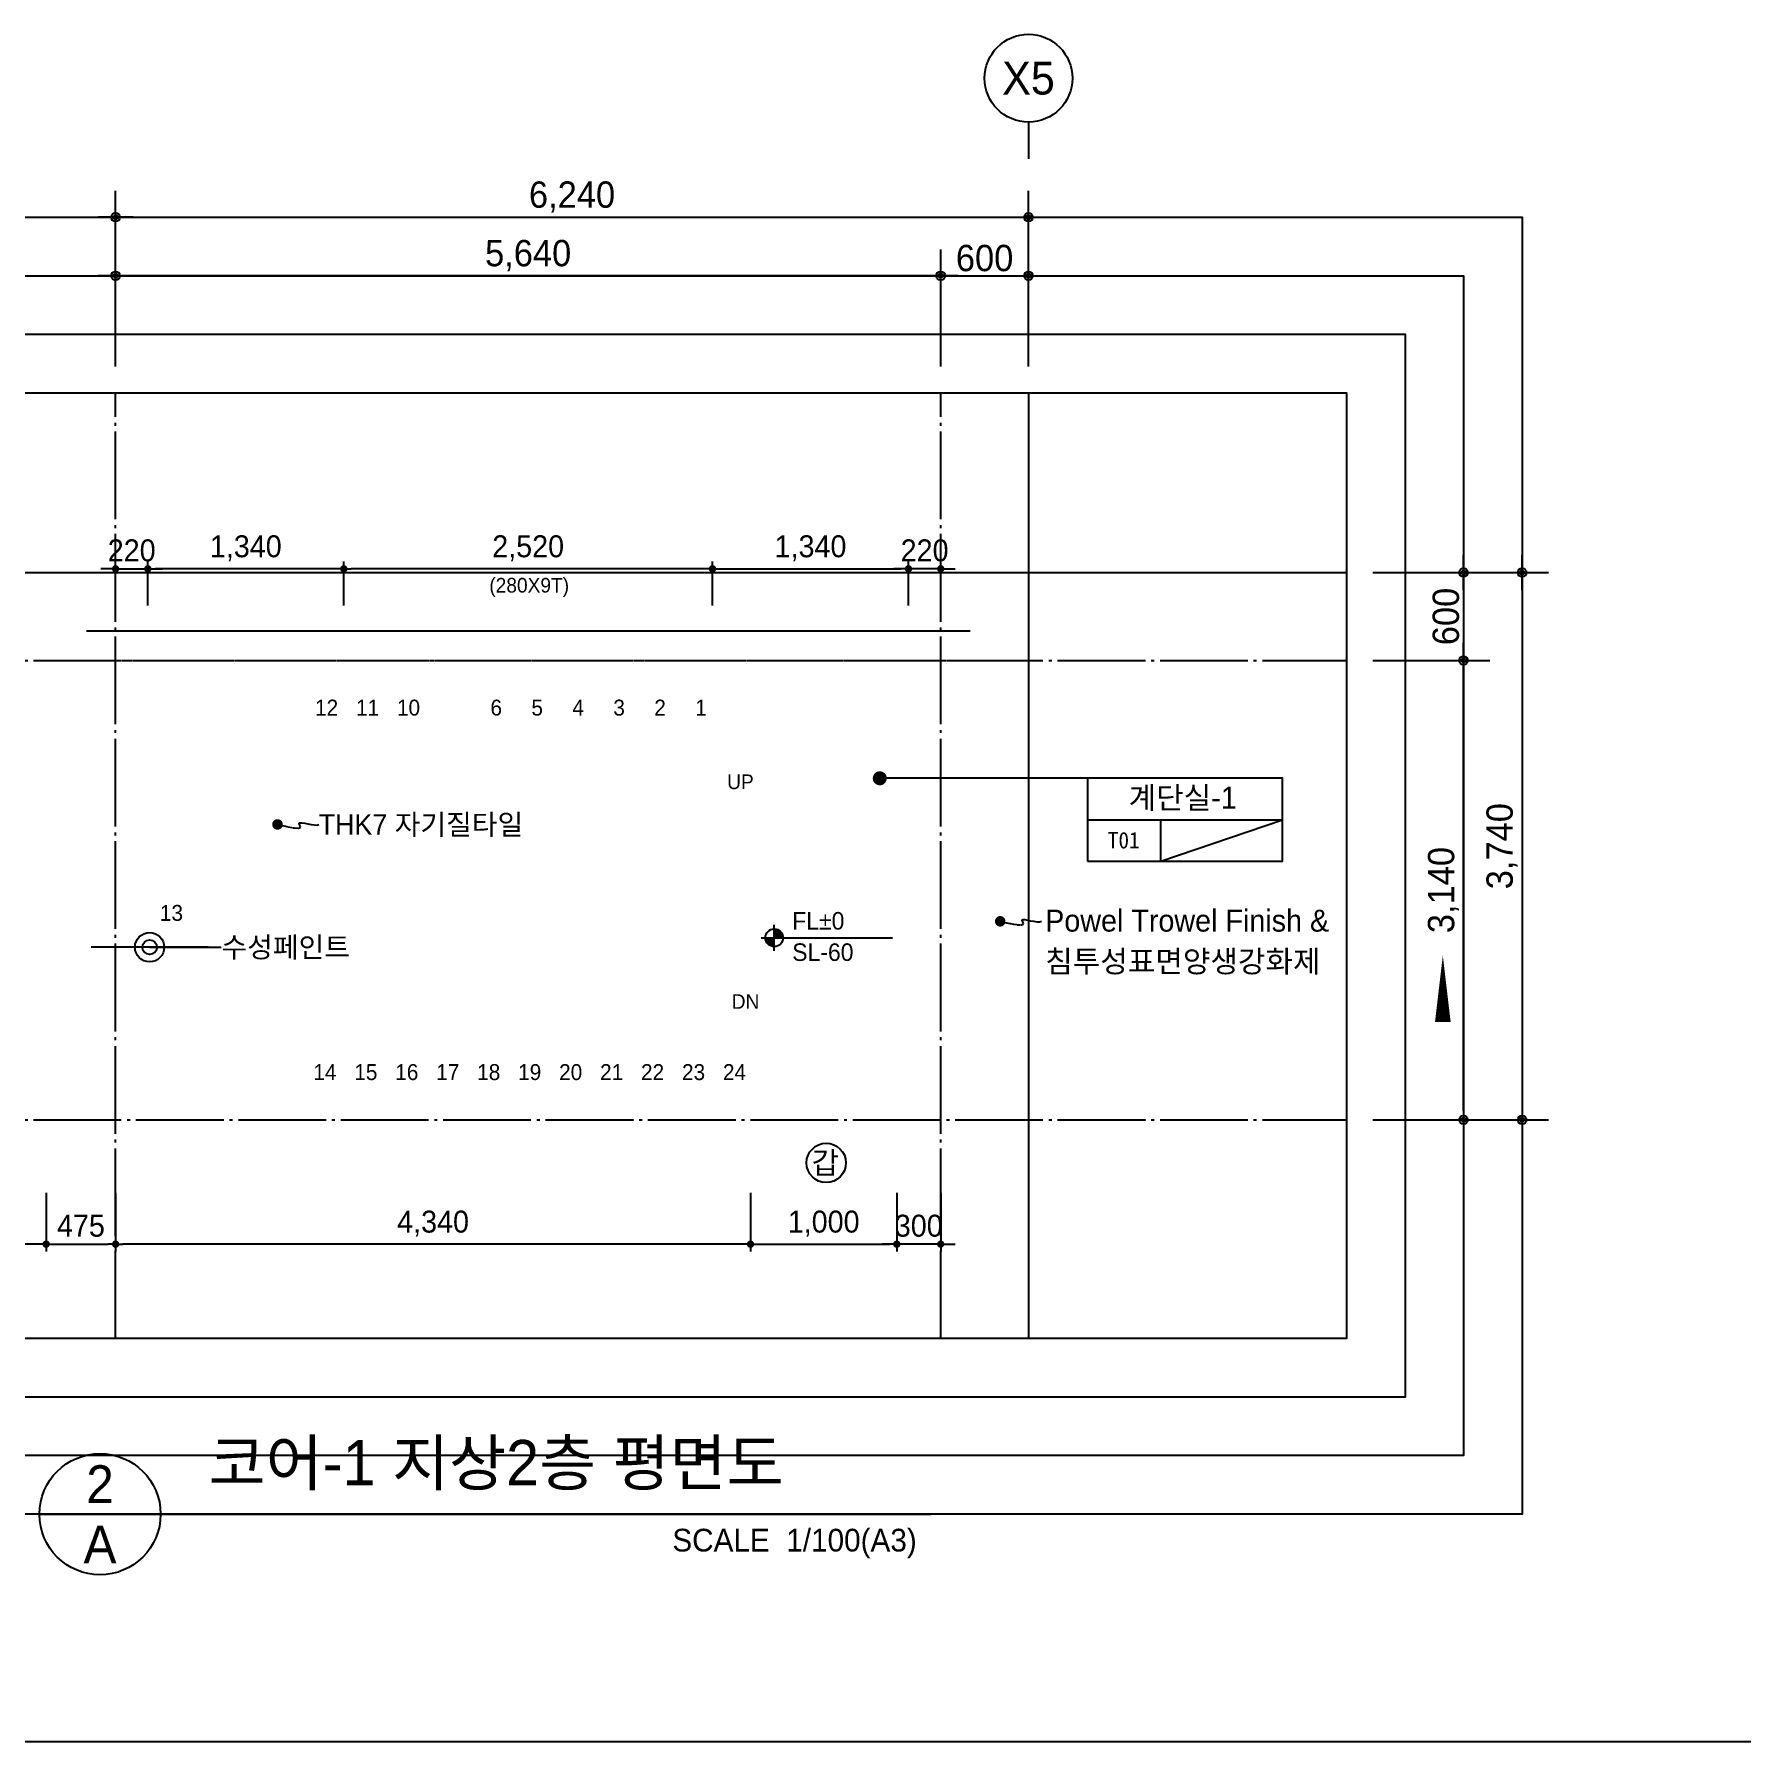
# Model space of a CAD drawing. Header units: millimetres. Extents: x 252711992 to 505989238, y 504776675 to 1009617600.
# Drawn here: x 252778459 to 252790192, y 504818337 to 504830007 of the extents above; entities that cross this region are included whole.
import ezdxf
from ezdxf.enums import TextEntityAlignment as Align
from ezdxf.xclip import XClip

# ---------------------------------------------------------------- set-up
doc = ezdxf.new("R2010")
doc.units = ezdxf.units.MM
doc.header["$XCLIPFRAME"] = 0
doc.linetypes.add('CEN', pattern=[35, 30, -2, 1, -2])
for name, color, linetype in [('$ZCDB_AUDIT_GENERATED_600D18', 7, 'Continuous'), ('0KD DIM', 7, 'Continuous'), ('4A.TEC CEN', 1, 'CEN'), ('4A.TEC CEN 보조1', 14, 'CEN'), ('4A.TEC TEXT', 7, 'Continuous'), ('4A.TEC TEXT 1', 3, 'Continuous'), ('4A.TEC TEXT 2', 3, 'Continuous'), ('4A.TEC 벽체 1', 2, 'Continuous'), ('4A.TEC 심볼', 7, 'Continuous'), ('CEN', 1, 'CEN'), ('LEV', 7, 'Continuous'), ('ROM', 7, 'Continuous'), ('SYM', 1, 'Continuous'), ('TEXT', 7, 'Continuous'), ('㈜SE&C TEXT', 7, 'Continuous')]:
    doc.layers.add(name, color=color, linetype=linetype)
doc.layers.add('DEFPOINT', color=135, linetype='Continuous', plot=False)
doc.styles.add('1', font='')
doc.styles.add('GHS', font='malgun.ttf')
doc.styles.add('나눔고딕', font='')
doc.styles.add('돋움', font='')
doc.styles.add('돋음체', font='')
doc.styles.add('울릉도L', font='')
doc.styles.get('1').set_extended_font_data('DotumChe')
doc.styles.get('나눔고딕').set_extended_font_data('Dotum')
doc.styles.get('돋움').set_extended_font_data('Dotum')
doc.styles.get('돋음체').set_extended_font_data('Dotum')
doc.styles.get('울릉도L').set_extended_font_data('Dotum')
doc.dimstyles.new('DIM_600(외부치수)', dxfattribs={"dimscale": 400, "dimtxt": 3.3, "dimasz": 1, "dimexe": 2, "dimexo": 2, "dimgap": 1, "dimtad": 1, "dimdec": 0, "dimdsep": 46, "dimlunit": 6, "dimtxsty": '나눔고딕', "dimblk1": 'DIMDOT', "dimblk2": 'DIMDOT', "dimsah": 1, "dimcen": 2.5, "dimdle": 1.5, "dimclrd": 8, "dimclre": 8, "dimclrt": 3, "dimadec": 0, "dimazin": 0, "dimtfac": 1, "dimtdec": 0, "dimtix": 1, "dimtmove": 2, "dimatfit": 3, "dimldrblk": 'DIMDOT', "dimfxl": 1, "dimtvp": 1, "dimtolj": 1, "dimtzin": 0, "dimarcsym": 0})
doc.dimstyles.new('DIM_80(외부치수)', dxfattribs={"dimscale": 40, "dimtxt": 3.3, "dimasz": 1, "dimexe": 2, "dimexo": 2, "dimgap": 1, "dimtad": 1, "dimdec": 0, "dimdsep": 46, "dimlunit": 6, "dimtxsty": '돋움', "dimblk1": 'DIMDOT', "dimblk2": 'DIMDOT', "dimsah": 1, "dimcen": 2.5, "dimdle": 1.5, "dimclrd": 1, "dimclre": 7, "dimclrt": 2, "dimadec": 0, "dimazin": 0, "dimtfac": 1, "dimtdec": 0, "dimtix": 1, "dimtmove": 2, "dimatfit": 3, "dimldrblk": 'DIMDOT', "dimfxl": 1, "dimtvp": 1, "dimtolj": 1, "dimtzin": 0, "dimarcsym": 0})
doc.dimstyles.new('KD DIM 1', dxfattribs={"dimscale": 50, "dimtxt": 3, "dimasz": 1, "dimexe": 1, "dimexo": 1, "dimgap": 1, "dimtad": 1, "dimdec": 0, "dimzin": 0, "dimdsep": 46, "dimlunit": 6, "dimtxsty": '돋음체', "dimblk": 'DOT', "dimcen": 3, "dimdle": 1, "dimclrd": 256, "dimclre": 256, "dimclrt": 3, "dimazin": 0, "dimtfac": 1, "dimtdec": 0, "dimtix": 1, "dimtmove": 2, "dimatfit": 3, "dimldrblk": 'OBLIQUE', "dimfxl": 1, "dimtvp": 0.8333, "dimtolj": 1, "dimtzin": 0, "dimarcsym": 0})

# ---------------------------------------------------------------- blocks, each defined once
blk = doc.blocks.new('DIMDOT')
at = {"color": 0}
blk.add_line((-2, 0), (2, 0), dxfattribs=at)
for radius in [0.5, 0.25]:
    blk.add_circle((0, 0), radius, dxfattribs=at)
blk = doc.blocks.new('*D119')
at = {"layer": '$ZCDB_AUDIT_GENERATED_600D18', "color": 8, "lineweight": -2, "transparency": 16777216}
for p, q in [((252779015, 504827737), (252779015, 504828937)), ((252785255, 504827737), (252785255, 504828937)), ((252779075, 504828757), (252785195, 504828757))]:
    blk.add_line(p, q, dxfattribs=at)
at = {"layer": 'Defpoints', "color": 0, "transparency": 16777216}
for p in [(252785255, 504828757), (252779015, 504827557), (252785255, 504827557, 0)]:
    blk.add_point(p, dxfattribs=at)
at = {"layer": '$ZCDB_AUDIT_GENERATED_600D18', "color": 8, "lineweight": -2, "transparency": 16777216, "xscale": 60, "yscale": 60, "zscale": 60, "rotation": 180}
blk.add_blockref('DIMDOT', (252779015, 504828757), dxfattribs=at)
at = {"layer": '$ZCDB_AUDIT_GENERATED_600D18', "color": 8, "lineweight": -2, "transparency": 16777216, "xscale": 60, "yscale": 60, "zscale": 60}
blk.add_blockref('DIMDOT', (252785255, 504828757), dxfattribs=at)
at = {"layer": '$ZCDB_AUDIT_GENERATED_600D18', "color": 3, "transparency": 16777216, "insert": (252782135, 504828895), "char_height": 180, "attachment_point": 5, "style": '나눔고딕'}
blk.add_mtext('\\A1;6,240', dxfattribs=at)
blk = doc.blocks.new('*D120')
at = {"layer": '$ZCDB_AUDIT_GENERATED_600D18', "color": 8, "lineweight": -2, "transparency": 16777216}
for p, q in [((252784655, 504827737, 0), (252784655, 504828537, 0)), ((252785255, 504827737, 0), (252785255, 504828537, 0)), ((252784715, 504828357, 0), (252785195, 504828357, 0))]:
    blk.add_line(p, q, dxfattribs=at)
at = {"layer": 'Defpoints', "color": 0, "transparency": 16777216}
for p in [(252785255, 504828357, 0), (252784655, 504827557, 3428), (252785255, 504827557, 4431)]:
    blk.add_point(p, dxfattribs=at)
at = {"layer": '$ZCDB_AUDIT_GENERATED_600D18', "color": 8, "lineweight": -2, "transparency": 16777216, "xscale": 60, "yscale": 60, "zscale": 60, "rotation": 180}
blk.add_blockref('DIMDOT', (252784655, 504828357, 0), dxfattribs=at)
at = {"layer": '$ZCDB_AUDIT_GENERATED_600D18', "color": 8, "lineweight": -2, "transparency": 16777216, "xscale": 60, "yscale": 60, "zscale": 60}
blk.add_blockref('DIMDOT', (252785255, 504828357, 0), dxfattribs=at)
at = {"layer": '$ZCDB_AUDIT_GENERATED_600D18', "color": 3, "transparency": 16777216, "insert": (252784955, 504828477, 0), "char_height": 180, "attachment_point": 5, "style": '나눔고딕'}
blk.add_mtext('\\A1;600', dxfattribs=at)
blk = doc.blocks.new('ccs122')
at = {"layer": '4A.TEC 심볼'}
blk.add_line((0, 8), (0, 3), dxfattribs=at)
blk.add_circle((0, 14), 6, dxfattribs=at)
at = {"layer": '4A.TEC TEXT 2', "color": 3, "style": 'GHS'}
blk.add_attdef('NO', text='', height=4.5, dxfattribs=at).set_placement((-0.01, 14.02), align=Align.MIDDLE_CENTER)
blk = doc.blocks.new('*D121')
at = {"layer": '$ZCDB_AUDIT_GENERATED_600D18', "color": 8, "lineweight": -2, "transparency": 16777216}
for p, q in [((252779015, 504827737, 0), (252779015, 504828537, 0)), ((252784655, 504827737, 0), (252784655, 504828537, 0)), ((252784595, 504828357, 0), (252779075, 504828357, 0))]:
    blk.add_line(p, q, dxfattribs=at)
at = {"layer": 'Defpoints', "color": 0, "transparency": 16777216}
for p in [(252779015, 504828357, 0), (252779015, 504827557), (252784655, 504827557, -47000)]:
    blk.add_point(p, dxfattribs=at)
at = {"layer": '$ZCDB_AUDIT_GENERATED_600D18', "color": 8, "lineweight": -2, "transparency": 16777216, "xscale": 60, "yscale": 60, "zscale": 60, "rotation": 180}
blk.add_blockref('DIMDOT', (252779015, 504828357, 0), dxfattribs=at)
at = {"layer": '$ZCDB_AUDIT_GENERATED_600D18', "color": 8, "lineweight": -2, "transparency": 16777216, "xscale": 60, "yscale": 60, "zscale": 60}
blk.add_blockref('DIMDOT', (252784655, 504828357, 0), dxfattribs=at)
at = {"layer": '$ZCDB_AUDIT_GENERATED_600D18', "color": 3, "transparency": 16777216, "insert": (252781835, 504828495, 0), "char_height": 180, "attachment_point": 5, "style": '나눔고딕'}
blk.add_mtext('\\A1;5,640', dxfattribs=at)
blk = doc.blocks.new('dwgFD3B')
at = {"layer": '4A.TEC CEN', "color": 250, "ltscale": 500}
blk.add_line((49194.51, -103936.83, -3333.33), (358000, -103936.83, -3333.33), dxfattribs=at)
at = {"layer": '4A.TEC CEN', "color": 250, "ltscale": 500, "elevation": -3333.33}
blk.add_lwpolyline([(208807.63, -39163.16), (208807.63, -267000)], dxfattribs=at)
blk = doc.blocks.new('A$C6C9969DE')
at = {"layer": 'ROM', "color": 0, "linetype": 'Continuous'}
for p, q in [((0, 510), (2400, 510)), ((900, 0), (900, 510))]:
    blk.add_line(p, q, dxfattribs=at)
blk.add_lwpolyline([(0, 0), (2400, 0), (2400, 1020), (0, 1020)], close=True, dxfattribs=at)
blk = doc.blocks.new('A$C3A5201BD')
at = {"layer": 'LEV'}
h = blk.add_hatch(color=256, dxfattribs=at)
h.paths.add_polyline_path([(200, 200), (335, 200, 0.414214), (200, 335)])
h.paths.add_polyline_path([(200, 65), (200, 200), (65, 200, 0.414214)])
at = {"layer": 'LEV', "color": 7}
for p, q in [((200, 0), (200, 400)), ((0, 200), (2007, 200)), ((0, 200), (400, 200))]:
    blk.add_line(p, q, dxfattribs=at)
blk.add_circle((200, 200), 135, dxfattribs=at)
blk = doc.blocks.new('sa987w')
at = {"layer": 'CEN'}
blk.add_lwpolyline([(-193684, 4338697), (-193578, 4338673), (-193508, 4338662), (-193468, 4338661), (-193450, 4338667), (-193447, 4338679), (-193453, 4338692), (-193460, 4338704), (-193462, 4338713), (-193452, 4338716), (-193432, 4338714), (-193405, 4338709), (-193373, 4338703), (-193340, 4338697), (-193309, 4338693), (-193281, 4338692), (-193261, 4338697)], dxfattribs=at)
at = {"layer": '㈜SE&C TEXT', "color": 1, "const_width": 53.8}
blk.add_lwpolyline([(-193711, 4338697, -1), (-193657, 4338697, -1)], format="xyb", close=True, dxfattribs=at)
at = {"layer": '4A.TEC TEXT', "style": '돋움'}
for s, p in [('Powel Trowel Finish &', (-193223, 4338704)), ('침투성표면양생강화제', (-193223, 4338287))]:
    blk.add_text(s, height=225, dxfattribs=at).set_placement(p, align=Align.MIDDLE_LEFT)
blk = doc.blocks.new('A$C12ed4f0f')
at = {"layer": 'CEN'}
blk.add_lwpolyline([(36, 118), (107, 101), (153, 94), (180, 93), (192, 98), (193, 105), (189, 114), (185, 122), (184, 128), (191, 130), (204, 129), (222, 126), (243, 122), (265, 118), (286, 115), (304, 114), (318, 118)], dxfattribs=at)
at = {"layer": '㈜SE&C TEXT', "color": 1, "const_width": 35.9}
blk.add_lwpolyline([(18, 118, -1), (54, 118, -1)], format="xyb", close=True, dxfattribs=at)
at = {"layer": '4A.TEC TEXT', "style": '돋움'}
blk.add_text('THK7 자기질타일', height=140, dxfattribs=at).set_placement((318, 118), align=Align.MIDDLE_LEFT)
blk = doc.blocks.new('_Dot')
at = {"color": 0, "linetype": 'ByBlock', "lineweight": -2}
blk.add_line((-0.5, 0), (-1, 0), dxfattribs=at)
at = {"color": 0, "linetype": 'ByBlock', "const_width": 0.5}
blk.add_lwpolyline([(-0.25, 0, 1), (0.25, 0, 1)], format="xyb", close=True, dxfattribs=at)
blk = doc.blocks.new('*D580')
at = {"layer": '0KD DIM', "lineweight": -2, "transparency": 16777216}
for p, q in [((252779015, 504822088), (252779015, 504821688)), ((252783355, 504822088), (252783355, 504821688)), ((252783305, 504821738), (252779065, 504821738))]:
    blk.add_line(p, q, dxfattribs=at)
at = {"layer": 'Defpoints', "color": 0, "transparency": 16777216}
for p in [(252779015, 504822138, 0), (252783355, 504822138), (252779015, 504821738)]:
    blk.add_point(p, dxfattribs=at)
at = {"layer": '0KD DIM', "lineweight": -2, "transparency": 16777216, "xscale": 50, "yscale": 50, "zscale": 50, "rotation": 180}
blk.add_blockref('_Dot', (252779015, 504821738), dxfattribs=at)
at = {"layer": '0KD DIM', "lineweight": -2, "transparency": 16777216, "xscale": 50, "yscale": 50, "zscale": 50}
blk.add_blockref('_Dot', (252783355, 504821738), dxfattribs=at)
at = {"layer": '0KD DIM', "color": 3, "transparency": 16777216, "insert": (252781185, 504821878), "char_height": 150, "attachment_point": 5, "style": '돋음체'}
blk.add_mtext('\\A1;4,340', dxfattribs=at)
blk = doc.blocks.new('_OBLIQUE')
at = {"color": 0, "linetype": 'ByBlock'}
blk.add_line((-0.5, -0.5), (0.5, 0.5), dxfattribs=at)
blk = doc.blocks.new('*D581')
at = {"layer": '0KD DIM', "lineweight": -2, "transparency": 16777216}
for p, q in [((252783355, 504822088), (252783355, 504821688)), ((252784355, 504822088), (252784355, 504821688)), ((252783405, 504821738), (252784305, 504821738))]:
    blk.add_line(p, q, dxfattribs=at)
at = {"layer": 'Defpoints', "color": 0, "transparency": 16777216}
for p in [(252783355, 504822138), (252784355, 504822138), (252784355, 504821738)]:
    blk.add_point(p, dxfattribs=at)
at = {"layer": '0KD DIM', "lineweight": -2, "transparency": 16777216, "xscale": 50, "yscale": 50, "zscale": 50, "rotation": 180}
blk.add_blockref('_Dot', (252783355, 504821738), dxfattribs=at)
at = {"layer": '0KD DIM', "lineweight": -2, "transparency": 16777216, "xscale": 50, "yscale": 50, "zscale": 50}
blk.add_blockref('_Dot', (252784355, 504821738), dxfattribs=at)
at = {"layer": '0KD DIM', "color": 3, "transparency": 16777216, "insert": (252783855, 504821878), "char_height": 150, "attachment_point": 5, "style": '돋음체'}
blk.add_mtext('\\A1;1,000', dxfattribs=at)
blk = doc.blocks.new('*D582')
at = {"layer": '0KD DIM', "lineweight": -2, "transparency": 16777216}
for p, q in [((252784355, 504822088), (252784355, 504821688)), ((252784655, 504822088), (252784655, 504821688)), ((252784305, 504821738), (252784255, 504821738)), ((252784655, 504821738), (252784355, 504821738)), ((252784705, 504821738), (252784755, 504821738))]:
    blk.add_line(p, q, dxfattribs=at)
at = {"layer": 'Defpoints', "color": 0, "transparency": 16777216}
for p in [(252784355, 504822138), (252784655, 504822138), (252784355, 504821738)]:
    blk.add_point(p, dxfattribs=at)
at = {"layer": '0KD DIM', "lineweight": -2, "transparency": 16777216, "xscale": 50, "yscale": 50, "zscale": 50}
blk.add_blockref('_Dot', (252784355, 504821738), dxfattribs=at)
at = {"layer": '0KD DIM', "lineweight": -2, "transparency": 16777216, "xscale": 50, "yscale": 50, "zscale": 50, "rotation": 180}
blk.add_blockref('_Dot', (252784655, 504821738), dxfattribs=at)
at = {"layer": '0KD DIM', "color": 3, "transparency": 16777216, "insert": (252784505, 504821863), "char_height": 150, "attachment_point": 5, "style": '돋음체'}
blk.add_mtext('\\A1;300', dxfattribs=at)
blk = doc.blocks.new('*D578')
at = {"layer": '0KD DIM', "lineweight": -2, "transparency": 16777216}
for p, q in [((252778540, 504822088), (252778540, 504821688)), ((252779015, 504822088), (252779015, 504821688)), ((252778590, 504821738), (252778965, 504821738))]:
    blk.add_line(p, q, dxfattribs=at)
at = {"layer": 'Defpoints', "color": 0, "transparency": 16777216}
for p in [(252778540, 504822138, 0), (252779015, 504822138, 0), (252779015, 504821738)]:
    blk.add_point(p, dxfattribs=at)
at = {"layer": '0KD DIM', "lineweight": -2, "transparency": 16777216, "xscale": 50, "yscale": 50, "zscale": 50, "rotation": 180}
blk.add_blockref('_Dot', (252778540, 504821738), dxfattribs=at)
at = {"layer": '0KD DIM', "lineweight": -2, "transparency": 16777216, "xscale": 50, "yscale": 50, "zscale": 50}
blk.add_blockref('_Dot', (252779015, 504821738), dxfattribs=at)
at = {"layer": '0KD DIM', "color": 3, "transparency": 16777216, "insert": (252778778, 504821863), "char_height": 150, "attachment_point": 5, "style": '돋음체'}
blk.add_mtext('\\A1;475', dxfattribs=at)
blk = doc.blocks.new('*D579')
at = {"layer": '0KD DIM', "lineweight": -2, "transparency": 16777216}
for p, q in [((252777840, 504822088), (252777840, 504821688)), ((252778540, 504822088), (252778540, 504821688)), ((252778490, 504821738), (252777890, 504821738))]:
    blk.add_line(p, q, dxfattribs=at)
at = {"layer": 'Defpoints', "color": 0, "transparency": 16777216}
for p in [(252777840, 504822138, 0), (252778540, 504822138, 0), (252777840, 504821738)]:
    blk.add_point(p, dxfattribs=at)
at = {"layer": '0KD DIM', "lineweight": -2, "transparency": 16777216, "xscale": 50, "yscale": 50, "zscale": 50, "rotation": 180}
blk.add_blockref('_Dot', (252777840, 504821738), dxfattribs=at)
at = {"layer": '0KD DIM', "lineweight": -2, "transparency": 16777216, "xscale": 50, "yscale": 50, "zscale": 50}
blk.add_blockref('_Dot', (252778540, 504821738), dxfattribs=at)
at = {"layer": '0KD DIM', "color": 3, "transparency": 16777216, "insert": (252778190, 504821863), "char_height": 150, "attachment_point": 5, "style": '돋음체'}
blk.add_mtext('\\A1;700', dxfattribs=at)
blk = doc.blocks.new('*D583')
at = {"layer": '0KD DIM', "lineweight": -2, "transparency": 16777216}
for p, q in [((252780575, 504826104), (252780575, 504826404)), ((252783045, 504826354), (252780625, 504826354)), ((252783095, 504826104), (252783095, 504826404))]:
    blk.add_line(p, q, dxfattribs=at)
at = {"layer": 'Defpoints', "color": 0, "transparency": 16777216}
for p in [(252780575, 504826354), (252780575, 504826054, 0), (252783095, 504826054)]:
    blk.add_point(p, dxfattribs=at)
at = {"layer": '0KD DIM', "lineweight": -2, "transparency": 16777216, "xscale": 50, "yscale": 50, "zscale": 50, "rotation": 180}
blk.add_blockref('_Dot', (252780575, 504826354), dxfattribs=at)
at = {"layer": '0KD DIM', "lineweight": -2, "transparency": 16777216, "xscale": 50, "yscale": 50, "zscale": 50}
blk.add_blockref('_Dot', (252783095, 504826354), dxfattribs=at)
at = {"layer": '0KD DIM', "color": 3, "transparency": 16777216, "insert": (252781835, 504826494), "char_height": 150, "attachment_point": 5, "style": '돋음체'}
blk.add_mtext('\\A1;2,520', dxfattribs=at)
blk = doc.blocks.new('*D584')
at = {"layer": '0KD DIM', "lineweight": -2, "transparency": 16777216}
for p, q in [((252783095, 504826104), (252783095, 504826404)), ((252783145, 504826354), (252784385, 504826354)), ((252784435, 504826104), (252784435, 504826404))]:
    blk.add_line(p, q, dxfattribs=at)
at = {"layer": 'Defpoints', "color": 0, "transparency": 16777216}
for p in [(252784435, 504826354), (252783095, 504826054), (252784435, 504826054)]:
    blk.add_point(p, dxfattribs=at)
at = {"layer": '0KD DIM', "lineweight": -2, "transparency": 16777216, "xscale": 50, "yscale": 50, "zscale": 50, "rotation": 180}
blk.add_blockref('_Dot', (252783095, 504826354), dxfattribs=at)
at = {"layer": '0KD DIM', "lineweight": -2, "transparency": 16777216, "xscale": 50, "yscale": 50, "zscale": 50}
blk.add_blockref('_Dot', (252784435, 504826354), dxfattribs=at)
at = {"layer": '0KD DIM', "color": 3, "transparency": 16777216, "insert": (252783765, 504826494), "char_height": 150, "attachment_point": 5, "style": '돋음체'}
blk.add_mtext('\\A1;1,340', dxfattribs=at)
blk = doc.blocks.new('*D585')
at = {"layer": '0KD DIM', "lineweight": -2, "transparency": 16777216}
for p, q in [((252779235, 504826104), (252779235, 504826404)), ((252780525, 504826354), (252779285, 504826354)), ((252780575, 504826104), (252780575, 504826404))]:
    blk.add_line(p, q, dxfattribs=at)
at = {"layer": 'Defpoints', "color": 0, "transparency": 16777216}
for p in [(252779235, 504826354), (252779235, 504826054), (252780575, 504826054)]:
    blk.add_point(p, dxfattribs=at)
at = {"layer": '0KD DIM', "lineweight": -2, "transparency": 16777216, "xscale": 50, "yscale": 50, "zscale": 50, "rotation": 180}
blk.add_blockref('_Dot', (252779235, 504826354), dxfattribs=at)
at = {"layer": '0KD DIM', "lineweight": -2, "transparency": 16777216, "xscale": 50, "yscale": 50, "zscale": 50}
blk.add_blockref('_Dot', (252780575, 504826354), dxfattribs=at)
at = {"layer": '0KD DIM', "color": 3, "transparency": 16777216, "insert": (252779905, 504826494), "char_height": 150, "attachment_point": 5, "style": '돋음체'}
blk.add_mtext('\\A1;1,340', dxfattribs=at)
blk = doc.blocks.new('*D586')
at = {"layer": '0KD DIM', "lineweight": -2, "transparency": 16777216}
for p, q in [((252784385, 504826354), (252784335, 504826354)), ((252784435, 504826104), (252784435, 504826404)), ((252784655, 504826354), (252784435, 504826354)), ((252784655, 504826104), (252784655, 504826404)), ((252784705, 504826354), (252784755, 504826354))]:
    blk.add_line(p, q, dxfattribs=at)
at = {"layer": 'Defpoints', "color": 0, "transparency": 16777216}
for p in [(252784435, 504826354), (252784435, 504826054), (252784655, 504826054)]:
    blk.add_point(p, dxfattribs=at)
at = {"layer": '0KD DIM', "lineweight": -2, "transparency": 16777216, "xscale": 50, "yscale": 50, "zscale": 50}
blk.add_blockref('_Dot', (252784435, 504826354), dxfattribs=at)
at = {"layer": '0KD DIM', "lineweight": -2, "transparency": 16777216, "xscale": 50, "yscale": 50, "zscale": 50, "rotation": 180}
blk.add_blockref('_Dot', (252784655, 504826354), dxfattribs=at)
at = {"layer": '0KD DIM', "color": 3, "transparency": 16777216, "insert": (252784545, 504826479), "char_height": 150, "attachment_point": 5, "style": '돋음체'}
blk.add_mtext('\\A1;220', dxfattribs=at)
blk = doc.blocks.new('*D587')
at = {"layer": '0KD DIM', "lineweight": -2, "transparency": 16777216}
for p, q in [((252778965, 504826354), (252778915, 504826354)), ((252779015, 504826104), (252779015, 504826404)), ((252779015, 504826354), (252779235, 504826354)), ((252779235, 504826104), (252779235, 504826404)), ((252779285, 504826354), (252779335, 504826354))]:
    blk.add_line(p, q, dxfattribs=at)
at = {"layer": 'Defpoints', "color": 0, "transparency": 16777216}
for p in [(252779235, 504826354), (252779015, 504826054), (252779235, 504826054)]:
    blk.add_point(p, dxfattribs=at)
at = {"layer": '0KD DIM', "lineweight": -2, "transparency": 16777216, "xscale": 50, "yscale": 50, "zscale": 50}
blk.add_blockref('_Dot', (252779015, 504826354), dxfattribs=at)
at = {"layer": '0KD DIM', "lineweight": -2, "transparency": 16777216, "xscale": 50, "yscale": 50, "zscale": 50, "rotation": 180}
blk.add_blockref('_Dot', (252779235, 504826354), dxfattribs=at)
at = {"layer": '0KD DIM', "color": 3, "transparency": 16777216, "insert": (252779125, 504826479), "char_height": 150, "attachment_point": 5, "style": '돋음체'}
blk.add_mtext('\\A1;220', dxfattribs=at)
blk = doc.blocks.new('*D818')
at = {"layer": '$ZCDB_AUDIT_GENERATED_600D18', "color": 8, "lineweight": -2, "transparency": 16777216}
for p, q in [((252787609, 504826328), (252788809, 504826328)), ((252788629, 504826268), (252788629, 504822648)), ((252787609, 504822588), (252788809, 504822588))]:
    blk.add_line(p, q, dxfattribs=at)
at = {"layer": 'Defpoints', "color": 0, "transparency": 16777216}
for p in [(252787429, 504826328, 0), (252787429, 504822588, 0), (252788629, 504822588)]:
    blk.add_point(p, dxfattribs=at)
at = {"layer": '$ZCDB_AUDIT_GENERATED_600D18', "color": 8, "lineweight": -2, "transparency": 16777216, "xscale": 60, "yscale": 60, "zscale": 60}
for p, rotation in [((252788629, 504826328), 90), ((252788629, 504822588), 270)]:
    blk.add_blockref('DIMDOT', p, dxfattribs=dict(at, rotation=rotation))
at = {"layer": '$ZCDB_AUDIT_GENERATED_600D18', "color": 3, "transparency": 16777216, "insert": (252788492, 504824458), "char_height": 180, "attachment_point": 5, "rotation": 90, "style": '나눔고딕'}
blk.add_mtext('\\A1;3,740', dxfattribs=at)
blk = doc.blocks.new('*D819')
at = {"layer": '$ZCDB_AUDIT_GENERATED_600D18', "color": 8, "lineweight": -2, "transparency": 16777216}
for p, q in [((252787609, 504826328), (252788409, 504826328)), ((252788229, 504826268), (252788229, 504825788)), ((252787609, 504825728), (252788409, 504825728))]:
    blk.add_line(p, q, dxfattribs=at)
at = {"layer": 'Defpoints', "color": 0, "transparency": 16777216}
for p in [(252787429, 504826328, 0), (252787429, 504825728, 0), (252788229, 504825728)]:
    blk.add_point(p, dxfattribs=at)
at = {"layer": '$ZCDB_AUDIT_GENERATED_600D18', "color": 8, "lineweight": -2, "transparency": 16777216, "xscale": 60, "yscale": 60, "zscale": 60}
for p, rotation in [((252788229, 504826328), 90), ((252788229, 504825728), 270)]:
    blk.add_blockref('DIMDOT', p, dxfattribs=dict(at, rotation=rotation))
at = {"layer": '$ZCDB_AUDIT_GENERATED_600D18', "color": 3, "transparency": 16777216, "insert": (252788109, 504826028), "char_height": 180, "attachment_point": 5, "rotation": 90, "style": '나눔고딕'}
blk.add_mtext('\\A1;600', dxfattribs=at)
blk = doc.blocks.new('*D820')
at = {"layer": '$ZCDB_AUDIT_GENERATED_600D18', "color": 8, "lineweight": -2, "transparency": 16777216}
for p, q in [((252787609, 504825728), (252788409, 504825728)), ((252788229, 504822648), (252788229, 504825668)), ((252787609, 504822588), (252788409, 504822588))]:
    blk.add_line(p, q, dxfattribs=at)
at = {"layer": 'Defpoints', "color": 0, "transparency": 16777216}
for p in [(252787429, 504825728, 0), (252788229, 504825728), (252787429, 504822588, 0)]:
    blk.add_point(p, dxfattribs=at)
at = {"layer": '$ZCDB_AUDIT_GENERATED_600D18', "color": 8, "lineweight": -2, "transparency": 16777216, "xscale": 60, "yscale": 60, "zscale": 60}
for p, rotation in [((252788229, 504825728), 90), ((252788229, 504822588), 270)]:
    blk.add_blockref('DIMDOT', p, dxfattribs=dict(at, rotation=rotation))
at = {"layer": '$ZCDB_AUDIT_GENERATED_600D18', "color": 3, "transparency": 16777216, "insert": (252788092, 504824158), "char_height": 180, "attachment_point": 5, "rotation": 90, "style": '나눔고딕'}
blk.add_mtext('\\A1;3,140', dxfattribs=at)
blk = doc.blocks.new('A$C3bbbb777')
at = {"layer": '4A.TEC TEXT', "style": '돋움'}
blk.add_text('수성페인트', height=140, dxfattribs=at).set_placement((491, 110), align=Align.MIDDLE_LEFT)
at = {"layer": '㈜SE&C TEXT', "color": 1}
blk.add_leader([(0, 110, 0), (488, 110)], dimstyle='DIM_80(외부치수)', override={"dimasz": 5, "dimtad": 0}, dxfattribs=at)

msp = doc.modelspace()

# ---------------------------------------------------------------- linework, layer by layer
msp.add_line((252786159.09, 504824355.34), (252786992.42, 504824638.67))
at = {"layer": '4A.TEC CEN', "ltscale": 20}
for p, q in [((252779015.3, 504821092.16), (252779015.3, 504827557.16)), ((252784655.3, 504821092.16), (252784655.3, 504827557.16)), ((252775654.04, 504825728.18), (252787429.04, 504825728.18)), ((252775654.04, 504822588.18), (252787429.04, 504822588.18))]:
    msp.add_line(p, q, dxfattribs=at)
at = {"layer": '4A.TEC CEN 보조1'}
msp.add_line((252778815.3, 504825728.18, -4999.55), (252784855.3, 504825728.18, -4999.55), dxfattribs=at)
msp.add_line((252778815.3, 504825728.18, -4999.55), (252784855.3, 504825728.18, -4999.55), dxfattribs=at)
at = {"layer": '4A.TEC 벽체 1'}
msp.add_line((252784855.3, 504825928.18, -4999.55), (252778815.3, 504825928.18, -4999.55), dxfattribs=at)
msp.add_line((252784855.3, 504825928.18, -4999.55), (252778815.3, 504825928.18, -4999.55), dxfattribs=at)
at = {"layer": '4A.TEC 심볼'}
msp.add_line((252778494.55, 504819892.16, 3333.33), (252784588.54, 504819892.16, 3333.33), dxfattribs=at)
for centre, radius in [((252783872.88, 504822292.86), 134.66), ((252778908.55, 504819892.16, 3333.33), 414)]:
    msp.add_circle(centre, radius, dxfattribs=at)
at = {"layer": 'DEFPOINT'}
msp.add_line((252790191.54, 504818337.29, 3333.33), (252753991.54, 504818337.29, 3333.33), dxfattribs=at)
at = {"layer": 'DEFPOINT', "elevation": 3333.33}
for points in [[(252774454.04, 504828757.16), (252788629.04, 504828757.16), (252788629.04, 504819892.16), (252774454.04, 504819892.16)], [(252774854.04, 504828357.16), (252788229.04, 504828357.16), (252788229.04, 504820292.16), (252774854.04, 504820292.16)], [(252775254.04, 504827957.16), (252787829.04, 504827957.16), (252787829.04, 504820692.16), (252775254.04, 504820692.16)], [(252775654.04, 504827557.16), (252787429.04, 504827557.16), (252787429.04, 504821092.16), (252775654.04, 504821092.16)]]:
    msp.add_lwpolyline(points, close=True, dxfattribs=at)
at = {"layer": 'SYM'}
msp.add_lwpolyline([(252788087.23, 504823709.99, 0, 106.74, 0), (252788087.23, 504823257.12, 0, 0, 0), (252786774.28, 504823257.12, 0, 0, 0)], format="xyseb", dxfattribs=at)
at = {"layer": 'TEXT'}
msp.add_line((252785659.09, 504824922.01), (252784238.6, 504824922.01), dxfattribs=at)
at = {"layer": 'TEXT', "const_width": 47.82}
msp.add_lwpolyline([(252784238.6, 504824945.92, -1), (252784238.6, 504824898.1, -1)], format="xyb", close=True, dxfattribs=at)

# ---------------------------------------------------------------- block references
ref = msp.add_blockref('dwgFD3B', (252576447.67, 504930265.01, -1666.22))
XClip(ref).set_block_clipping_path([(199206.3709577918, -109172.850899756), (210981.3709591925, -102707.850900948)])
for name, p in [('A$C12ed4f0f', (252780085.68, 504824488.66)), ('A$C3bbbb777', (252779247.79, 504823657.57))]:
    msp.add_blockref(name, p)
at = {"layer": '4A.TEC TEXT', "xscale": 0.6666666666666666, "yscale": 0.6666666666666666, "zscale": 0.6666666666666666}
msp.add_blockref('sa987w', (252914184.51, 501931479.8, 4999.55), dxfattribs=at)
at = {"layer": '4A.TEC 심볼'}
ref = msp.add_blockref('ccs122', (252785255.3, 504829007.16, 0), dxfattribs=dict(at, xscale=49.99999977496833, yscale=49.99999977496833, zscale=49.99999977496833))
ref.add_attrib('NO', 'X5', dxfattribs={"layer": '0', "color": 3, "height": 225, "style": '울릉도L'}).set_placement((252785254.99, 504829708.06, 0), align=Align.MIDDLE_CENTER)
at = {"layer": 'LEV', "xscale": 0.4469841265468151, "yscale": 0.4469841265468151, "zscale": 0.4469841265468151}
msp.add_blockref('A$C3A5201BD', (252783427.91, 504823742.62), dxfattribs=at)
at = {"layer": 'TEXT', "xscale": 0.5555555568112274, "yscale": 0.5555555568112274, "zscale": 0.5555555568112274}
msp.add_blockref('A$C6C9969DE', (252785659.09, 504824355.34), dxfattribs=at)

# ---------------------------------------------------------------- texts
at = {"layer": '0KD DIM', "color": 3, "style": '돋음체'}
msp.add_text('(280X9T)', height=100, dxfattribs=at).set_placement((252781842.17, 504826241.7, -4999.55), align=Align.MIDDLE_CENTER)
at = {"layer": '4A.TEC TEXT', "style": '돋움'}
msp.add_text('갑', height=150, dxfattribs=at).set_placement((252783866.64, 504822294.81), align=Align.MIDDLE_CENTER)
at = {"layer": '4A.TEC TEXT 1', "style": '돋음체'}
for s, p in [('UP', (252783195.32, 504824898.06)), ('DN', (252783226.48, 504823396.34))]:
    msp.add_text(s, height=100, dxfattribs=at).set_placement(p, align=Align.MIDDLE_LEFT)
at = {"layer": '4A.TEC TEXT 2', "color": 3, "style": '나눔고딕'}
msp.add_text('코어-1 지상2층 평면도', height=310.5, dxfattribs=at).set_placement((252779651.44, 504819995.66, 3333.33), align=Align.BOTTOM_LEFT)
for s, p in [('2', (252778908.55, 504820099.16, 3333.33)), ('A', (252778908.55, 504819685.16, 3333.33))]:
    msp.add_text(s, height=258.75, dxfattribs=at).set_placement(p, align=Align.MIDDLE)
msp.add_text('SCALE  1/100(A3)', height=155.25, dxfattribs=at).set_placement((252784491.33, 504819590.52, 3333.33), align=Align.BOTTOM_RIGHT)
at = {"layer": 'LEV', "style": '돋움'}
for s, p in [('FL%%P0', (252783640.04, 504823887.92)), ('SL-60', (252783640.04, 504823673.71))]:
    msp.add_text(s, height=120, dxfattribs=at).set_placement(p)
at = {"layer": 'TEXT', "style": '나눔고딕'}
for s, height, p in [('12', 108.675, (252780536.33, 504825318.23)), ('11', 108.675, (252780816.33, 504825318.23)), ('10', 108.675, (252781096.33, 504825318.23)), ('6', 108.68, (252781656.33, 504825318.23)), ('5', 108.68, (252781936.33, 504825318.23)), ('4', 108.68, (252782216.33, 504825318.23)), ('3', 108.68, (252782496.33, 504825318.23)), ('2', 108.68, (252782776.33, 504825318.23)), ('1', 108.68, (252783056.33, 504825318.23)), ('13', 108.675, (252779475.93, 504823915.18)), ('14', 108.675, (252780524.62, 504822826.9)), ('15', 108.675, (252780804.62, 504822826.9)), ('16', 108.675, (252781084.62, 504822826.9)), ('17', 108.675, (252781364.62, 504822826.9)), ('18', 108.675, (252781644.62, 504822826.9)), ('19', 108.675, (252781924.62, 504822826.9)), ('20', 108.675, (252782204.62, 504822826.9)), ('21', 108.675, (252782484.62, 504822826.9)), ('22', 108.675, (252782764.62, 504822826.9)), ('23', 108.675, (252783044.62, 504822826.9)), ('24', 108.675, (252783324.62, 504822826.9))]:
    msp.add_text(s, height=height, dxfattribs=at).set_placement(p, align=Align.BOTTOM_RIGHT)
at = {"layer": 'TEXT'}
for s, height, style, p in [('계단실-1', 150, '돋움', (252786308.99, 504824789.5)), ('T01', 112.5, '1', (252785906.23, 504824499.03))]:
    msp.add_text(s, height=height, dxfattribs=dict(at, style=style)).set_placement(p, align=Align.MIDDLE_CENTER)

# ---------------------------------------------------------------- dimensions: what is measured, and where the dimension line sits
at = {"layer": '$ZCDB_AUDIT_GENERATED_600D18'}
for base, p1, p2, picture, middle in [((252785255.3, 504828757.16), (252779015.3, 504827557.16), (252785255.3, 504827557.16, 0), '*D119', (252782135.3, 504828894.62)), ((252785255.3, 504828357.16, 0), (252784655.3, 504827557.16, 3428.09), (252785255.3, 504827557.16, 4431.44), '*D120', (252784955.3, 504828477.28, 0))]:
    dim = msp.add_linear_dim(base=base, p1=p1, p2=p2, dimstyle='DIM_600(외부치수)', override={"dimscale": 300, "dimtxt": 0.6, "dimasz": 0.2, "dimexe": 0.6, "dimexo": 0.6, "dimgap": 0.1, "dimdec": 1, "dimblk1": 'DIMDOT', "dimblk2": 'DIMDOT', "dimdle": 0.5}, dxfattribs=at)
    dim.commit()
    dim.dimension.update_dxf_attribs({"geometry": picture, "text_midpoint": middle})
for base, p1, p2, angle, picture, middle in [((252779015.3, 504828357.16, 0), (252784655.3, 504827557.16, -47000), (252779015.3, 504827557.16), 180, '*D121', (252781835.3, 504828494.62, 0)), ((252788629.04, 504822588.18, -4999.55), (252787429.04, 504826328.18, -4999.55), (252787429.04, 504822588.18, -4999.55), 270, '*D818', (252788491.58, 504824458.18, -4999.55)), ((252788229.04, 504825728.18, -4999.55), (252787429.04, 504826328.18, -4999.55), (252787429.04, 504825728.18, -4999.55), 270, '*D819', (252788108.92, 504826028.18, -4999.55)), ((252788229.04, 504825728.18, -4999.55), (252787429.04, 504822588.18, -4999.55), (252787429.04, 504825728.18, -4999.55), 90, '*D820', (252788091.58, 504824158.18, -4999.55))]:
    dim = msp.add_linear_dim(base=base, p1=p1, p2=p2, angle=angle, dimstyle='DIM_600(외부치수)', override={"dimscale": 300, "dimtxt": 0.6, "dimasz": 0.2, "dimexe": 0.6, "dimexo": 0.6, "dimgap": 0.1, "dimdec": 1, "dimblk1": 'DIMDOT', "dimblk2": 'DIMDOT', "dimdle": 0.5}, dxfattribs=at)
    dim.commit()
    dim.dimension.update_dxf_attribs({"geometry": picture, "text_midpoint": middle})
at = {"layer": '0KD DIM'}
for base, p1, p2, picture, middle in [((252779235.3, 504826354.18, -4999.55), (252779015.3, 504826054.18, -4999.55), (252779235.3, 504826054.18, -4999.55), '*D587', (252779125.3, 504826479.28, -4999.55)), ((252784435.3, 504826354.18, -4999.55), (252783095.3, 504826054.18, -4999.55), (252784435.3, 504826054.18, -4999.55), '*D584', (252783765.3, 504826493.73, -4999.55)), ((252784355.3, 504821738.18), (252783355.3, 504822138.18), (252784355.3, 504822138.18), '*D581', (252783855.3, 504821877.73))]:
    dim = msp.add_linear_dim(base=base, p1=p1, p2=p2, dimstyle='KD DIM 1', dxfattribs=at)
    dim.commit()
    dim.dimension.update_dxf_attribs({"geometry": picture, "text_midpoint": middle})
for base, p1, p2, angle, picture, middle in [((252779235.3, 504826354.18, -4999.55), (252780575.3, 504826054.18, -4999.55), (252779235.3, 504826054.18, -4999.55), 180, '*D585', (252779905.3, 504826493.73, -4999.55)), ((252780575.3, 504826354.18, -4999.55), (252783095.3, 504826054.18, -4999.55), (252780575.3, 504826054.18, -4999.55), 180, '*D583', (252781835.3, 504826493.73, -4999.55)), ((252784435.3, 504826354.18, -4999.55), (252784655.3, 504826054.18, -4999.55), (252784435.3, 504826054.18, -4999.55), 180, '*D586', (252784545.3, 504826479.28, -4999.55)), ((252777840.3, 504821738.18), (252778540.3, 504822138.18, 0), (252777840.3, 504822138.18, 0), 180, '*D579', (252778190.3, 504821863.28)), ((252779015.3, 504821738.18), (252778540.3, 504822138.18, 0), (252779015.3, 504822138.18, 0), 0, '*D578', (252778777.8, 504821863.28)), ((252779015.3, 504821738.18), (252783355.3, 504822138.18), (252779015.3, 504822138.18, 0), 180, '*D580', (252781185.3, 504821877.73)), ((252784355.3, 504821738.18), (252784655.3, 504822138.18), (252784355.3, 504822138.18), 180, '*D582', (252784505.3, 504821863.28))]:
    dim = msp.add_linear_dim(base=base, p1=p1, p2=p2, angle=angle, dimstyle='KD DIM 1', dxfattribs=at)
    dim.commit()
    dim.dimension.update_dxf_attribs({"geometry": picture, "text_midpoint": middle})

doc.saveas('drawing.dxf')
